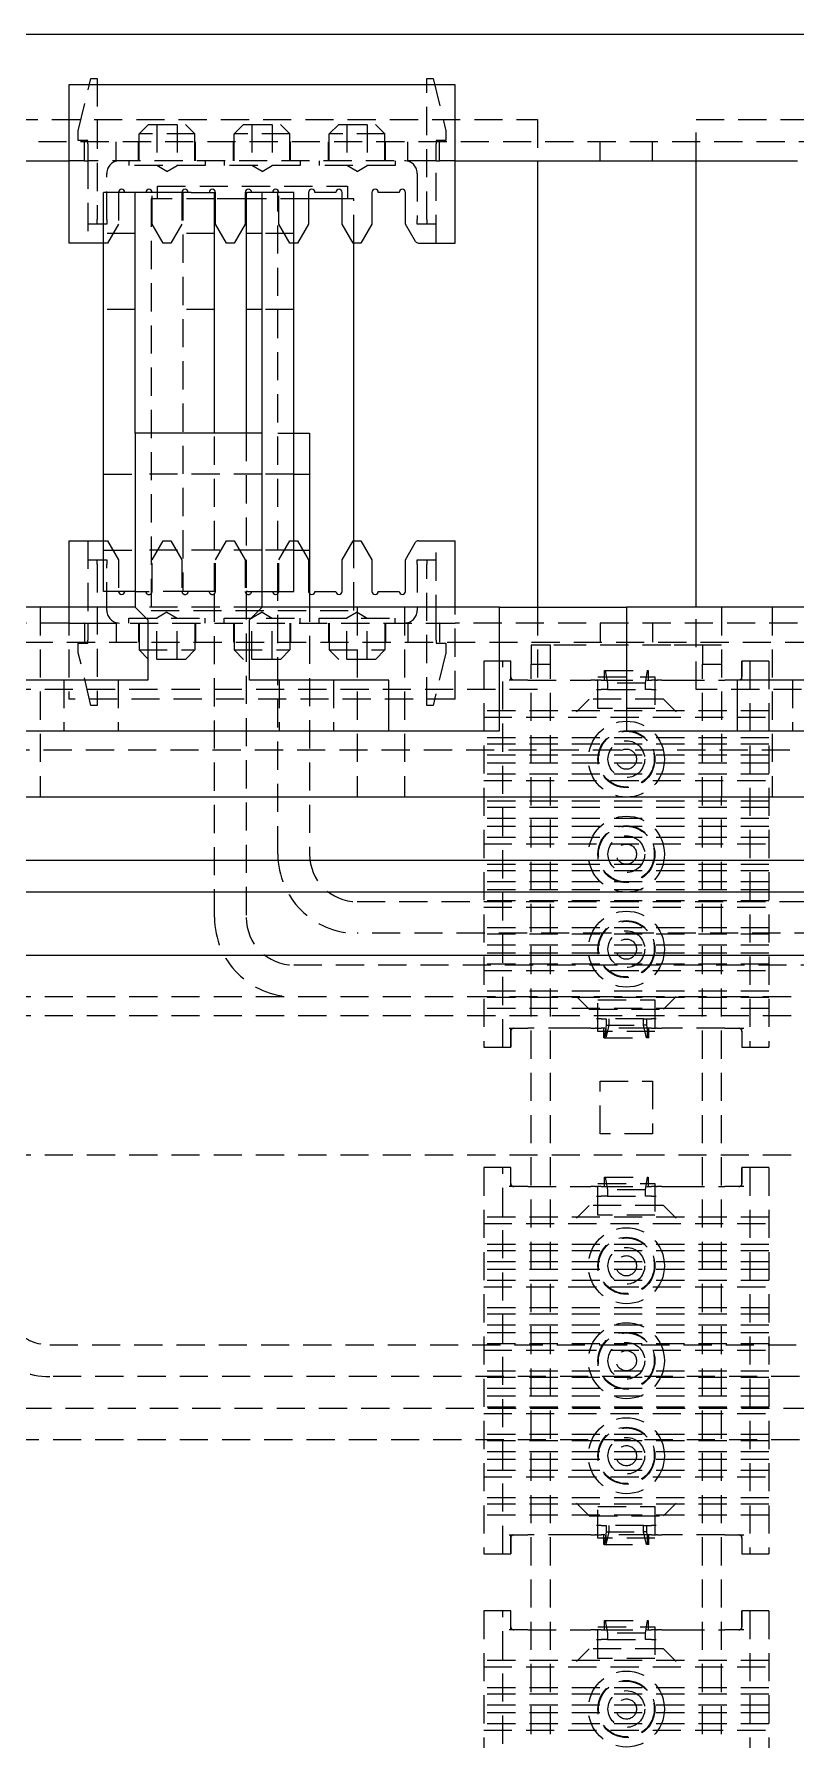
# Model space of a CAD drawing. Header units: millimetres. Extents: x -116965 to 323937, y 291661 to 566926.
# Drawn here: x -11936 to -11850.1, y 325363.9 to 325556.3 of the extents above; entities that cross this region are included whole.
import ezdxf

# ---------------------------------------------------------------- set-up
doc = ezdxf.new("R2010")
doc.units = ezdxf.units.MM
doc.linetypes.add('HIDDEN2', pattern=[4.7625, 3.175, -1.5875])
doc.layers.add('ALPHA', color=255, linetype='Continuous')
doc.layers.add('Pointille_Court', color=40, linetype='HIDDEN2', lineweight=25)

msp = doc.modelspace()

# ---------------------------------------------------------------- linework, layer by layer
at = {"layer": 'ALPHA'}
for p, q in [((-12106.378879, 325556.269113), (-11796.378879, 325556.269113)), ((-11932.093164, 325550.554828), (-11932.093164, 325532.697685)), ((-11888.521736, 325550.554828), (-11932.093164, 325550.554828)), ((-11888.521736, 325532.697685), (-11888.521736, 325550.554828)), ((-11970.664593, 325541.983399), (-11932.093164, 325541.983399)), ((-11888.521736, 325541.983399), (-11849.950307, 325541.983399)), ((-11879.236022, 325541.983399), (-11879.236022, 325491.626256)), ((-11861.378879, 325491.626256), (-11861.378879, 325541.983399)), ((-11928.164593, 325493.411971), (-11928.164593, 325538.411971)), ((-11924.593164, 325538.411971), (-11928.164593, 325538.411971)), ((-11924.593164, 325511.269113), (-11924.593164, 325538.411971)), ((-11923.024094, 325538.411971), (-11924.593164, 325538.411971)), ((-11918.279711, 325538.411971), (-11923.024094, 325538.411971)), ((-11918.279711, 325538.411971), (-11915.664593, 325538.411971)), ((-11915.664593, 325511.269113), (-11915.664593, 325538.411971)), ((-11915.55745, 325534.840542), (-11915.55745, 325538.411971)), ((-11912.200307, 325538.411971), (-11912.200307, 325534.840542)), ((-11912.093164, 325538.411971), (-11912.093164, 325511.269113)), ((-11912.093164, 325538.411971), (-11911.957519, 325538.411971)), ((-11910.388837, 325538.411971), (-11911.957519, 325538.411971)), ((-11910.30745, 325538.411971), (-11910.388837, 325538.411971)), ((-11906.736022, 325538.411971), (-11910.30745, 325538.411971)), ((-11910.30745, 325511.269113), (-11910.30745, 325538.411971)), ((-11906.736022, 325493.411971), (-11906.736022, 325538.411971)), ((-11905.05745, 325538.411971), (-11905.05745, 325534.840542)), ((-11901.986022, 325538.411971), (-11904.343164, 325538.411971)), ((-11901.271736, 325534.840542), (-11901.271736, 325538.411971)), ((-11897.914593, 325538.411971), (-11897.914593, 325534.840542)), ((-11894.843164, 325538.411971), (-11897.200307, 325538.411971)), ((-11894.128879, 325534.840542), (-11894.128879, 325538.411971)), ((-11915.55745, 325537.697685), (-11915.664593, 325537.697685)), ((-11912.093164, 325537.697685), (-11912.200307, 325537.697685)), ((-11901.271736, 325537.697685), (-11905.05745, 325537.697685)), ((-11914.320271, 325532.697685), (-11915.55745, 325534.840542)), ((-11912.200307, 325534.840542), (-11913.437486, 325532.697685)), ((-11905.05745, 325534.840542), (-11906.294629, 325532.697685)), ((-11900.034557, 325532.697685), (-11901.271736, 325534.840542)), ((-11897.914593, 325534.840542), (-11899.151772, 325532.697685)), ((-11892.994798, 325532.876256), (-11894.128879, 325534.840542)), ((-11928.164593, 325532.697685), (-11932.093164, 325532.697685)), ((-11913.437486, 325532.697685), (-11914.320271, 325532.697685)), ((-11906.294629, 325532.697685), (-11906.736022, 325532.697685)), ((-11899.151772, 325532.697685), (-11900.034557, 325532.697685)), ((-11899.950307, 325499.126256), (-11899.950307, 325532.697685)), ((-11892.685503, 325532.697685), (-11888.521736, 325532.697685)), ((-11924.593164, 325511.269113), (-11924.593164, 325491.626256)), ((-11910.30745, 325511.269113), (-11924.593164, 325511.269113)), ((-11910.30745, 325491.626256), (-11910.30745, 325511.269113)), ((-11906.736022, 325511.269113), (-11904.950307, 325511.269113)), ((-11904.950307, 325511.269113), (-11904.950307, 325493.15692)), ((-11932.093164, 325499.126256), (-11928.164593, 325499.126256)), ((-11932.093164, 325499.126256), (-11932.093164, 325491.626256)), ((-11906.736022, 325499.126256), (-11906.294629, 325499.126256)), ((-11906.294629, 325499.126256), (-11905.05745, 325496.983399)), ((-11901.271736, 325496.983399), (-11900.034557, 325499.126256)), ((-11900.034557, 325499.126256), (-11899.151772, 325499.126256)), ((-11899.151772, 325499.126256), (-11897.914593, 325496.983399)), ((-11894.128879, 325496.983399), (-11892.994798, 325498.947685)), ((-11892.685503, 325499.126256), (-11888.521736, 325499.126256)), ((-11888.521736, 325491.626256), (-11888.521736, 325499.126256)), ((-11905.05745, 325496.983399), (-11905.05745, 325493.411971)), ((-11901.271736, 325493.411971), (-11901.271736, 325496.983399)), ((-11897.914593, 325496.983399), (-11897.914593, 325493.411971)), ((-11894.128879, 325493.411971), (-11894.128879, 325496.983399)), ((-11924.593164, 325491.626256), (-11951.378879, 325491.626256)), ((-11924.593164, 325493.411971), (-11928.164593, 325493.411971)), ((-11924.593164, 325491.626256), (-11923.164593, 325490.197685)), ((-11911.736022, 325490.197685), (-11910.30745, 325491.626256)), ((-11910.30745, 325493.411971), (-11906.736022, 325493.411971)), ((-11883.521736, 325491.626256), (-11910.30745, 325491.626256)), ((-11908.521736, 325493.15692), (-11908.521736, 325493.411971)), ((-11904.343164, 325493.411971), (-11901.986022, 325493.411971)), ((-11897.200307, 325493.411971), (-11894.843164, 325493.411971)), ((-11883.521736, 325477.697685), (-11883.521736, 325491.626256)), ((-11883.521736, 325491.626256), (-11869.236022, 325491.626256)), ((-11869.236022, 325491.626256), (-11869.236022, 325477.697685)), ((-11842.450307, 325491.626256), (-11869.236022, 325491.626256)), ((-11923.164593, 325490.197685), (-11923.164593, 325483.411971)), ((-11911.736022, 325483.411971), (-11911.736022, 325490.197685)), ((-11923.164593, 325483.411971), (-11938.878879, 325483.411971)), ((-11896.021736, 325483.411971), (-11911.736022, 325483.411971)), ((-11896.021736, 325477.697685), (-11896.021736, 325483.411971)), ((-11856.736022, 325483.411971), (-11856.736022, 325477.697685)), ((-11841.021736, 325483.411971), (-11856.736022, 325483.411971)), ((-11951.378879, 325477.697685), (-11883.521736, 325477.697685)), ((-11869.236022, 325477.697685), (-11801.378879, 325477.697685)), ((-11772.093164, 325470.197685), (-12144.950307, 325470.197685)), ((-11795.664593, 325463.054828), (-12121.378879, 325463.054828)), ((-11795.664593, 325459.483399), (-12121.378879, 325459.483399)), ((-11795.664593, 325452.340542), (-12121.378879, 325452.340542))]:
    msp.add_line(p, q, dxfattribs=at)
for centre, start, end in [((-11926.128879, 325538.411971), 0, 180), ((-11923.05745, 325538.411971), 0, 180), ((-11918.986022, 325538.411971), 0, 180), ((-11915.914593, 325538.411971), 0, 180), ((-11911.843164, 325538.411971), 0, 180), ((-11908.771736, 325538.411971), 0, 180), ((-11904.700307, 325538.411971), 0, 180), ((-11901.628879, 325538.411971), 0, 180), ((-11897.55745, 325538.411971), 0, 180), ((-11894.486022, 325538.411971), 0, 180), ((-11892.685503, 325533.054828), 210, 270), ((-11892.685503, 325498.769113), 90, 150), ((-11926.128879, 325493.411971), 180, 0), ((-11908.771736, 325493.411971), 180, 0), ((-11904.700307, 325493.411971), 180, 0), ((-11901.628879, 325493.411971), 180, 0), ((-11897.55745, 325493.411971), 180, 0), ((-11894.486022, 325493.411971), 180, 0)]:
    msp.add_arc(centre, 0.357143, start, end, dxfattribs=at)
at = {"layer": 'Pointille_Court'}
for p, q in [((-11931.021736, 325545.340542), (-11929.593164, 325551.269113)), ((-11929.593164, 325551.269113), (-11928.878879, 325551.269113)), ((-11928.878879, 325551.269113), (-11928.878879, 325535.346193)), ((-11891.736022, 325535.352986), (-11891.736022, 325551.269113)), ((-11891.736022, 325551.269113), (-11891.021736, 325551.269113)), ((-11891.021736, 325551.269113), (-11889.593164, 325545.340542)), ((-11943.521736, 325546.626256), (-11879.236022, 325546.626256)), ((-11923.093164, 325546.090542), (-11924.164593, 325545.019113)), ((-11923.093164, 325546.090542), (-11918.950307, 325546.090542)), ((-11922.164593, 325546.090542), (-11922.164593, 325541.983399)), ((-11919.878879, 325546.090542), (-11919.878879, 325541.983399)), ((-11918.950307, 325546.090542), (-11917.878879, 325545.019113)), ((-11912.378879, 325546.090542), (-11913.450307, 325545.019113)), ((-11912.378879, 325546.090542), (-11908.236022, 325546.090542)), ((-11911.450307, 325546.090542), (-11911.450307, 325541.983399)), ((-11909.164593, 325546.090542), (-11909.164593, 325541.983399)), ((-11908.236022, 325546.090542), (-11907.164593, 325545.019113)), ((-11901.664593, 325546.090542), (-11902.736022, 325545.019113)), ((-11901.664593, 325546.090542), (-11897.521736, 325546.090542)), ((-11900.736022, 325546.090542), (-11900.736022, 325541.983399)), ((-11898.450307, 325546.090542), (-11898.450307, 325541.983399)), ((-11897.521736, 325546.090542), (-11896.450307, 325545.019113)), ((-11879.236022, 325546.626256), (-11879.236022, 325541.983399)), ((-11861.378879, 325541.983399), (-11861.378879, 325546.626256)), ((-11861.378879, 325546.626256), (-11797.093164, 325546.626256)), ((-11794.236022, 325544.126256), (-12108.521736, 325544.126256)), ((-11931.021736, 325544.269113), (-11931.021736, 325545.340542)), ((-11929.950307, 325544.269113), (-11931.021736, 325544.269113)), ((-11930.30745, 325541.983399), (-11930.30745, 325544.126256)), ((-11929.950307, 325543.902267), (-11929.950307, 325544.269113)), ((-11929.950307, 325543.902267), (-11929.950307, 325541.983399)), ((-11926.736022, 325541.983399), (-11926.736022, 325544.126256)), ((-11924.236022, 325541.983399), (-11924.236022, 325544.126256)), ((-11924.164593, 325541.983399), (-11924.164593, 325545.019113)), ((-11917.878879, 325545.019113), (-11924.164593, 325545.019113)), ((-11917.878879, 325541.983399), (-11917.878879, 325545.019113)), ((-11917.80745, 325541.983399), (-11917.80745, 325544.126256)), ((-11913.521736, 325541.983399), (-11913.521736, 325544.126256)), ((-11913.450307, 325541.983399), (-11913.450307, 325545.019113)), ((-11907.164593, 325545.019113), (-11913.450307, 325545.019113)), ((-11907.164593, 325541.983399), (-11907.164593, 325545.019113)), ((-11907.093164, 325541.983399), (-11907.093164, 325544.126256)), ((-11902.80745, 325541.983399), (-11902.80745, 325544.126256)), ((-11902.736022, 325541.983399), (-11902.736022, 325545.019113)), ((-11896.450307, 325545.019113), (-11902.736022, 325545.019113)), ((-11896.450307, 325541.983399), (-11896.450307, 325545.019113)), ((-11896.378879, 325541.983399), (-11896.378879, 325544.126256)), ((-11893.878879, 325541.983399), (-11893.878879, 325544.126256)), ((-11889.593164, 325544.269113), (-11890.664593, 325544.269113)), ((-11890.664593, 325544.269113), (-11890.664593, 325543.902267)), ((-11890.664593, 325541.983399), (-11890.664593, 325543.902267)), ((-11890.30745, 325541.983399), (-11890.30745, 325544.126256)), ((-11889.593164, 325545.340542), (-11889.593164, 325544.269113)), ((-11872.200307, 325541.983399), (-11872.200307, 325544.126256)), ((-11866.271736, 325541.983399), (-11866.271736, 325544.126256)), ((-11930.30745, 325541.983399), (-11932.093164, 325541.983399)), ((-11930.30745, 325541.983399), (-11930.282204, 325541.983399)), ((-11930.282204, 325541.983399), (-11929.950307, 325541.983399)), ((-11929.950307, 325541.983399), (-11929.950307, 325532.697685)), ((-11890.664593, 325541.983399), (-11929.950307, 325541.983399)), ((-11925.30745, 325541.983399), (-11925.30745, 325541.447685)), ((-11916.736022, 325541.983399), (-11916.736022, 325541.447685)), ((-11914.593164, 325541.983399), (-11914.593164, 325541.447685)), ((-11906.021736, 325541.983399), (-11906.021736, 325541.447685)), ((-11903.878879, 325541.983399), (-11903.878879, 325541.447685)), ((-11895.30745, 325541.983399), (-11895.30745, 325541.447685)), ((-11890.664593, 325532.697685), (-11890.664593, 325541.983399)), ((-11890.664593, 325541.983399), (-11890.332696, 325541.983399)), ((-11890.332696, 325541.983399), (-11890.30745, 325541.983399)), ((-11888.521736, 325541.983399), (-11890.30745, 325541.983399)), ((-11927.80745, 325535.35756), (-11927.80745, 325540.554828)), ((-11916.736022, 325541.447685), (-11925.30745, 325541.447685)), ((-11921.021736, 325540.760987), (-11922.164593, 325541.447685)), ((-11921.021736, 325540.760987), (-11919.878879, 325541.447685)), ((-11906.021736, 325541.447685), (-11914.593164, 325541.447685)), ((-11910.30745, 325540.760987), (-11911.450307, 325541.447685)), ((-11910.30745, 325540.760987), (-11909.164593, 325541.447685)), ((-11895.30745, 325541.447685), (-11903.878879, 325541.447685)), ((-11899.593164, 325540.760987), (-11900.736022, 325541.447685)), ((-11899.593164, 325540.760987), (-11898.450307, 325541.447685)), ((-11892.80745, 325540.554828), (-11892.80745, 325535.35756)), ((-11926.486022, 325538.411971), (-11926.486022, 325534.840542)), ((-11922.700307, 325534.840542), (-11922.700307, 325538.411971)), ((-11922.093164, 325537.697685), (-11922.093164, 325539.126256)), ((-11922.093164, 325539.126256), (-11900.664593, 325539.126256)), ((-11919.343164, 325538.411971), (-11919.343164, 325534.840542)), ((-11919.236022, 325538.411971), (-11919.236022, 325493.411971)), ((-11908.521736, 325493.411971), (-11908.521736, 325538.411971)), ((-11908.414593, 325534.840542), (-11908.414593, 325538.411971)), ((-11900.664593, 325539.126256), (-11900.664593, 325537.697685)), ((-11922.093164, 325537.697685), (-11922.80745, 325537.697685)), ((-11922.80745, 325537.697685), (-11922.80745, 325491.269113)), ((-11915.664593, 325537.697685), (-11922.093164, 325537.697685)), ((-11912.200307, 325537.697685), (-11915.55745, 325537.697685)), ((-11905.05745, 325537.697685), (-11912.093164, 325537.697685)), ((-11900.664593, 325537.697685), (-11901.271736, 325537.697685)), ((-11899.950307, 325537.697685), (-11900.664593, 325537.697685)), ((-11899.950307, 325532.697685), (-11899.950307, 325537.697685)), ((-11927.80745, 325534.840542), (-11929.950307, 325534.840542)), ((-11928.878879, 325534.840542), (-11928.878879, 325535.346193)), ((-11927.80745, 325535.35756), (-11927.80745, 325534.840542)), ((-11926.486022, 325534.840542), (-11927.723201, 325532.697685)), ((-11921.463128, 325532.697685), (-11922.700307, 325534.840542)), ((-11919.343164, 325534.840542), (-11920.580344, 325532.697685)), ((-11907.177414, 325532.697685), (-11908.414593, 325534.840542)), ((-11892.80745, 325534.840542), (-11892.80745, 325535.35756)), ((-11890.664593, 325534.840542), (-11892.80745, 325534.840542)), ((-11891.736022, 325535.352986), (-11891.736022, 325534.840542)), ((-11924.593164, 325533.769113), (-11928.164593, 325533.769113)), ((-11927.723201, 325532.697685), (-11928.164593, 325532.697685)), ((-11920.580344, 325532.697685), (-11921.463128, 325532.697685)), ((-11915.664593, 325533.769113), (-11919.236022, 325533.769113)), ((-11910.30745, 325533.769113), (-11912.093164, 325533.769113)), ((-11906.736022, 325533.769113), (-11910.30745, 325533.769113)), ((-11906.736022, 325532.697685), (-11907.177414, 325532.697685)), ((-11924.593164, 325525.197685), (-11928.164593, 325525.197685)), ((-11915.664593, 325525.197685), (-11919.236022, 325525.197685)), ((-11910.30745, 325525.197685), (-11912.093164, 325525.197685)), ((-11906.736022, 325525.197685), (-11910.30745, 325525.197685)), ((-11915.664593, 325493.411971), (-11915.664593, 325511.269113)), ((-11912.093164, 325511.269113), (-11912.093164, 325493.411971)), ((-11908.521736, 325511.269113), (-11906.736022, 325511.269113)), ((-11928.164593, 325506.626256), (-11924.593164, 325506.626256)), ((-11910.30745, 325506.626256), (-11924.593164, 325506.626256)), ((-11906.736022, 325506.626256), (-11910.30745, 325506.626256)), ((-11906.736022, 325506.626256), (-11904.950307, 325506.626256)), ((-11929.950307, 325499.126256), (-11929.950307, 325489.840542)), ((-11928.164593, 325499.126256), (-11927.723201, 325499.126256)), ((-11928.164593, 325498.054828), (-11924.593164, 325498.054828)), ((-11927.723201, 325499.126256), (-11926.486022, 325496.983399)), ((-11910.30745, 325498.054828), (-11924.593164, 325498.054828)), ((-11922.700307, 325496.983399), (-11921.463128, 325499.126256)), ((-11921.463128, 325499.126256), (-11920.580344, 325499.126256)), ((-11920.580344, 325499.126256), (-11919.343164, 325496.983399)), ((-11915.55745, 325496.983399), (-11914.320271, 325499.126256)), ((-11914.320271, 325499.126256), (-11913.437486, 325499.126256)), ((-11913.437486, 325499.126256), (-11912.200307, 325496.983399)), ((-11906.736022, 325498.054828), (-11910.30745, 325498.054828)), ((-11908.414593, 325496.983399), (-11907.177414, 325499.126256)), ((-11907.177414, 325499.126256), (-11906.736022, 325499.126256)), ((-11906.736022, 325498.054828), (-11904.950307, 325498.054828)), ((-11899.950307, 325491.269113), (-11899.950307, 325499.126256)), ((-11890.664593, 325489.840542), (-11890.664593, 325499.126256)), ((-11929.950307, 325496.983399), (-11927.80745, 325496.983399)), ((-11928.878879, 325496.46651), (-11928.878879, 325496.983399)), ((-11928.878879, 325496.46651), (-11928.878879, 325480.554828)), ((-11927.80745, 325496.983399), (-11927.80745, 325496.466381)), ((-11927.80745, 325491.269113), (-11927.80745, 325496.466381)), ((-11926.486022, 325496.983399), (-11926.486022, 325493.411971)), ((-11922.700307, 325493.411971), (-11922.700307, 325496.983399)), ((-11919.343164, 325496.983399), (-11919.343164, 325493.411971)), ((-11915.55745, 325493.411971), (-11915.55745, 325496.983399)), ((-11912.200307, 325496.983399), (-11912.200307, 325493.411971)), ((-11908.414593, 325493.411971), (-11908.414593, 325496.983399)), ((-11892.80745, 325496.983399), (-11890.664593, 325496.983399)), ((-11892.80745, 325496.466381), (-11892.80745, 325496.983399)), ((-11892.80745, 325496.466381), (-11892.80745, 325491.269113)), ((-11891.736022, 325496.983399), (-11891.736022, 325496.470955)), ((-11891.736022, 325480.554828), (-11891.736022, 325496.470955)), ((-11935.30745, 325491.626256), (-11935.30745, 325470.197685)), ((-11932.093164, 325491.626256), (-11932.093164, 325481.269113)), ((-11924.593164, 325493.411971), (-11923.024094, 325493.411971)), ((-11910.30745, 325491.626256), (-11924.593164, 325491.626256)), ((-11918.279711, 325493.411971), (-11923.024094, 325493.411971)), ((-11915.664593, 325493.411971), (-11918.279711, 325493.411971)), ((-11915.664593, 325456.626256), (-11915.664593, 325493.411971)), ((-11911.957519, 325493.411971), (-11912.093164, 325493.411971)), ((-11912.093164, 325493.411971), (-11912.093164, 325456.626256)), ((-11911.957519, 325493.411971), (-11910.388837, 325493.411971)), ((-11910.388837, 325493.411971), (-11910.30745, 325493.411971)), ((-11908.521736, 325463.769113), (-11908.521736, 325493.15692)), ((-11904.950307, 325493.15692), (-11904.950307, 325463.769113)), ((-11899.593164, 325491.626256), (-11899.593164, 325470.197685)), ((-11894.236022, 325491.626256), (-11894.236022, 325470.197685)), ((-11888.521736, 325481.269113), (-11888.521736, 325491.626256)), ((-11879.236022, 325491.626256), (-11879.236022, 325482.340542)), ((-11861.378879, 325482.340542), (-11861.378879, 325491.626256)), ((-11858.521736, 325491.626256), (-11858.521736, 325470.197685)), ((-11852.80745, 325491.626256), (-11852.80745, 325470.197685)), ((-11932.093164, 325489.840542), (-11970.664593, 325489.840542)), ((-11932.093164, 325489.840542), (-11930.30745, 325489.840542)), ((-11930.282204, 325489.840542), (-11930.30745, 325489.840542)), ((-11930.30745, 325489.840542), (-11930.30745, 325487.697685)), ((-11930.282204, 325489.840542), (-11929.950307, 325489.840542)), ((-11929.950307, 325489.840542), (-11929.950307, 325487.921674)), ((-11929.950307, 325489.840542), (-11890.664593, 325489.840542)), ((-11926.736022, 325489.840542), (-11926.736022, 325487.697685)), ((-11925.30745, 325489.840542), (-11925.30745, 325490.376256)), ((-11925.30745, 325490.376256), (-11916.736022, 325490.376256)), ((-11924.236022, 325489.840542), (-11924.236022, 325487.697685)), ((-11924.164593, 325489.840542), (-11924.164593, 325486.804828)), ((-11922.80745, 325491.269113), (-11899.950307, 325491.269113)), ((-11921.021736, 325491.062954), (-11922.164593, 325490.376256)), ((-11922.164593, 325485.733399), (-11922.164593, 325489.840542)), ((-11921.021736, 325491.062954), (-11919.878879, 325490.376256)), ((-11919.878879, 325485.733399), (-11919.878879, 325489.840542)), ((-11917.878879, 325489.840542), (-11917.878879, 325486.804828)), ((-11917.80745, 325489.840542), (-11917.80745, 325487.697685)), ((-11916.736022, 325489.840542), (-11916.736022, 325490.376256)), ((-11914.593164, 325489.840542), (-11914.593164, 325490.376256)), ((-11914.593164, 325490.376256), (-11906.021736, 325490.376256)), ((-11913.521736, 325489.840542), (-11913.521736, 325487.697685)), ((-11913.450307, 325489.840542), (-11913.450307, 325486.804828)), ((-11910.30745, 325491.062954), (-11911.450307, 325490.376256)), ((-11911.450307, 325485.733399), (-11911.450307, 325489.840542)), ((-11910.30745, 325491.062954), (-11909.164593, 325490.376256)), ((-11909.164593, 325485.733399), (-11909.164593, 325489.840542)), ((-11907.164593, 325489.840542), (-11907.164593, 325486.804828)), ((-11907.093164, 325489.840542), (-11907.093164, 325487.697685)), ((-11906.021736, 325489.840542), (-11906.021736, 325490.376256)), ((-11903.878879, 325489.840542), (-11903.878879, 325490.376256)), ((-11903.878879, 325490.376256), (-11895.30745, 325490.376256)), ((-11902.80745, 325489.840542), (-11902.80745, 325487.697685)), ((-11902.736022, 325489.840542), (-11902.736022, 325486.804828)), ((-11899.593164, 325491.062954), (-11900.736022, 325490.376256)), ((-11900.736022, 325485.733399), (-11900.736022, 325489.840542)), ((-11899.593164, 325491.062954), (-11898.450307, 325490.376256)), ((-11898.450307, 325485.733399), (-11898.450307, 325489.840542)), ((-11896.450307, 325489.840542), (-11896.450307, 325486.804828)), ((-11896.378879, 325489.840542), (-11896.378879, 325487.697685)), ((-11895.30745, 325489.840542), (-11895.30745, 325490.376256)), ((-11893.878879, 325489.840542), (-11893.878879, 325487.697685)), ((-11890.664593, 325487.921674), (-11890.664593, 325489.840542)), ((-11890.664593, 325489.840542), (-11890.332696, 325489.840542)), ((-11890.30745, 325489.840542), (-11890.332696, 325489.840542)), ((-11890.30745, 325489.840542), (-11888.521736, 325489.840542)), ((-11890.30745, 325489.840542), (-11890.30745, 325487.697685)), ((-11849.950307, 325489.840542), (-11888.521736, 325489.840542)), ((-11872.200307, 325489.840542), (-11872.200307, 325487.697685)), ((-11866.271736, 325489.840542), (-11866.271736, 325487.697685)), ((-11929.950307, 325487.554828), (-11929.950307, 325487.921674)), ((-11890.664593, 325487.921674), (-11890.664593, 325487.554828)), ((-12108.521736, 325487.697685), (-11794.236022, 325487.697685)), ((-11931.021736, 325487.554828), (-11929.950307, 325487.554828)), ((-11931.021736, 325486.483399), (-11931.021736, 325487.554828)), ((-11929.593164, 325480.554828), (-11931.021736, 325486.483399)), ((-11923.093164, 325485.733399), (-11924.164593, 325486.804828)), ((-11924.164593, 325486.804828), (-11917.878879, 325486.804828)), ((-11918.950307, 325485.733399), (-11917.878879, 325486.804828)), ((-11912.378879, 325485.733399), (-11913.450307, 325486.804828)), ((-11913.450307, 325486.804828), (-11907.164593, 325486.804828)), ((-11908.236022, 325485.733399), (-11907.164593, 325486.804828)), ((-11901.664593, 325485.733399), (-11902.736022, 325486.804828)), ((-11902.736022, 325486.804828), (-11896.450307, 325486.804828)), ((-11897.521736, 325485.733399), (-11896.450307, 325486.804828)), ((-11889.593164, 325486.483399), (-11891.021736, 325480.554828)), ((-11890.664593, 325487.554828), (-11889.593164, 325487.554828)), ((-11889.593164, 325487.554828), (-11889.593164, 325486.483399)), ((-11879.950307, 325487.340542), (-11879.950307, 325485.197685)), ((-11877.80745, 325487.340542), (-11879.950307, 325487.340542)), ((-11877.80745, 325485.197685), (-11877.80745, 325487.340542)), ((-11874.236021, 325487.340542), (-11877.80745, 325487.340542)), ((-11864.236021, 325487.340542), (-11874.236021, 325487.340542)), ((-11860.664593, 325487.340542), (-11864.236021, 325487.340542)), ((-11858.521735, 325487.340542), (-11860.664593, 325487.340542)), ((-11860.664593, 325487.340542), (-11860.664593, 325485.197685)), ((-11918.950307, 325485.733399), (-11923.093164, 325485.733399)), ((-11908.236022, 325485.733399), (-11912.378879, 325485.733399)), ((-11897.521736, 325485.733399), (-11901.664593, 325485.733399)), ((-11885.30745, 325485.554828), (-11885.30745, 325441.983399)), ((-11883.164593, 325485.554828), (-11885.30745, 325485.554828)), ((-11883.164593, 325441.983399), (-11883.164593, 325485.554828)), ((-11882.263699, 325485.554828), (-11883.164593, 325485.554828)), ((-11882.264593, 325483.769113), (-11882.264593, 325485.554828)), ((-11882.263699, 325483.743867), (-11882.263699, 325485.554828)), ((-11879.950307, 325321.626256), (-11879.950307, 325485.197685)), ((-11879.950307, 325485.197685), (-11877.80745, 325485.197685)), ((-11877.80745, 325321.626256), (-11877.80745, 325485.197685)), ((-11871.683226, 325483.411971), (-11871.683226, 325484.483399)), ((-11871.683226, 325484.483399), (-11871.636642, 325484.483399)), ((-11871.636642, 325484.483399), (-11866.8354, 325484.483399)), ((-11871.636642, 325484.483399), (-11871.378878, 325483.054828)), ((-11867.093164, 325483.054828), (-11866.8354, 325484.483399)), ((-11866.8354, 325484.483399), (-11866.788816, 325484.483399)), ((-11866.788816, 325484.483399), (-11866.788816, 325483.411971)), ((-11860.664593, 325485.197685), (-11858.521735, 325485.197685)), ((-11860.664593, 325321.626256), (-11860.664593, 325485.197685)), ((-11856.208343, 325483.743867), (-11856.208343, 325485.554828)), ((-11855.30745, 325485.554828), (-11856.208343, 325485.554828)), ((-11856.20745, 325485.554828), (-11856.20745, 325483.769113)), ((-11853.164593, 325485.554828), (-11855.30745, 325485.554828)), ((-11855.30745, 325485.554828), (-11855.30745, 325441.983399)), ((-11853.164593, 325485.554828), (-11853.164593, 325441.983399)), ((-11879.236022, 325482.340542), (-11943.521736, 325482.340542)), ((-11932.664593, 325483.411971), (-11932.664593, 325477.697685)), ((-11926.521736, 325483.411971), (-11926.521736, 325477.697685)), ((-11908.378879, 325483.411971), (-11908.378879, 325477.697685)), ((-11902.236022, 325483.411971), (-11902.236022, 325477.697685)), ((-11880.334262, 325483.411971), (-11882.46538, 325483.411971)), ((-11882.263699, 325483.411971), (-11882.263699, 325483.743867)), ((-11880.334262, 325483.411971), (-11874.850725, 325483.411971)), ((-11874.850725, 325483.411971), (-11873.423024, 325483.411971)), ((-11873.423024, 325483.411971), (-11873.23979, 325483.411971)), ((-11872.704402, 325483.411971), (-11873.23979, 325483.411971)), ((-11872.704402, 325483.411971), (-11872.606092, 325483.411971)), ((-11872.070884, 325483.411971), (-11872.606092, 325483.411971)), ((-11872.606092, 325482.340542), (-11872.070884, 325482.340542)), ((-11872.450307, 325483.769113), (-11866.021735, 325483.769113)), ((-11872.450307, 325480.197685), (-11872.450307, 325483.769113)), ((-11872.070884, 325483.411971), (-11871.683226, 325483.411971)), ((-11871.378878, 325482.340542), (-11872.070884, 325482.340542)), ((-11871.683226, 325483.411971), (-11866.788816, 325483.411971)), ((-11867.093164, 325483.054828), (-11871.378878, 325483.054828)), ((-11871.378878, 325483.054828), (-11871.378878, 325482.340542)), ((-11871.378878, 325482.340542), (-11867.093164, 325482.340542)), ((-11867.093164, 325482.340542), (-11867.093164, 325483.054828)), ((-11866.401158, 325482.340542), (-11867.093164, 325482.340542)), ((-11866.788816, 325483.411971), (-11866.401158, 325483.411971)), ((-11865.86595, 325483.411971), (-11866.401158, 325483.411971)), ((-11866.401158, 325482.340542), (-11865.86595, 325482.340542)), ((-11866.021735, 325483.769113), (-11866.021735, 325480.197685)), ((-11865.86595, 325483.411971), (-11865.76764, 325483.411971)), ((-11865.232252, 325483.411971), (-11865.76764, 325483.411971)), ((-11865.232252, 325483.411971), (-11865.049019, 325483.411971)), ((-11865.049019, 325483.411971), (-11863.621317, 325483.411971)), ((-11863.621317, 325483.411971), (-11858.13778, 325483.411971)), ((-11797.093164, 325482.340542), (-11861.378879, 325482.340542)), ((-11856.736022, 325483.411971), (-11858.13778, 325483.411971)), ((-11856.208343, 325483.411971), (-11856.208343, 325483.743867)), ((-11850.521736, 325483.411971), (-11850.521736, 325477.697685)), ((-11888.521736, 325481.269113), (-11932.093164, 325481.269113)), ((-11928.878879, 325480.554828), (-11929.593164, 325480.554828)), ((-11891.021736, 325480.554828), (-11891.736022, 325480.554828)), ((-11873.423024, 325481.268243), (-11874.850725, 325479.840542)), ((-11865.05076, 325481.269113), (-11873.421283, 325481.269113)), ((-11866.021735, 325480.197685), (-11872.450307, 325480.197685)), ((-11863.621317, 325479.840542), (-11865.049019, 325481.268243)), ((-11853.164593, 325479.947685), (-11885.30745, 325479.947685)), ((-11885.30745, 325479.233399), (-11853.164593, 325479.233399)), ((-11853.164593, 325476.876256), (-11885.30745, 325476.876256)), ((-12106.378879, 325475.554828), (-11796.378879, 325475.554828)), ((-11853.164593, 325476.161971), (-11885.30745, 325476.161971)), ((-11853.164593, 325474.924791), (-11885.30745, 325474.924791)), ((-11853.164593, 325474.042007), (-11885.30745, 325474.042007)), ((-11853.164593, 325472.804828), (-11885.30745, 325472.804828)), ((-11885.30745, 325472.090542), (-11853.164593, 325472.090542)), ((-11853.164593, 325469.733399), (-11885.30745, 325469.733399)), ((-11853.164593, 325469.019113), (-11885.30745, 325469.019113)), ((-11858.521735, 325321.626256), (-11858.521735, 325470.197685)), ((-11853.164593, 325467.781934), (-11885.30745, 325467.781934)), ((-11853.164593, 325466.89915), (-11885.30745, 325466.89915)), ((-11853.164593, 325465.661971), (-11885.30745, 325465.661971)), ((-11885.30745, 325464.947685), (-11853.164593, 325464.947685)), ((-11853.164593, 325462.590542), (-11885.30745, 325462.590542)), ((-11853.164593, 325461.876256), (-11885.30745, 325461.876256)), ((-11853.164593, 325460.639077), (-11885.30745, 325460.639077)), ((-11853.164593, 325459.756293), (-11885.30745, 325459.756293)), ((-11899.593164, 325458.411971), (-11770.900398, 325458.411971)), ((-11853.164593, 325458.519113), (-11885.30745, 325458.519113)), ((-11885.30745, 325457.804828), (-11853.164593, 325457.804828)), ((-11853.164593, 325455.447685), (-11885.30745, 325455.447685)), ((-11770.900398, 325454.840542), (-11899.593164, 325454.840542)), ((-11853.164593, 325454.733399), (-11885.30745, 325454.733399)), ((-11853.164593, 325453.49622), (-11885.30745, 325453.49622)), ((-11906.736022, 325451.269113), (-11765.900398, 325451.269113)), ((-11853.164593, 325452.613435), (-11885.30745, 325452.613435)), ((-11853.164593, 325451.376256), (-11885.30745, 325451.376256)), ((-11885.30745, 325450.661971), (-11853.164593, 325450.661971)), ((-12168.164593, 325447.697685), (-11759.950307, 325447.697685)), ((-11853.164593, 325448.304828), (-11885.30745, 325448.304828)), ((-11853.164593, 325447.590542), (-11885.30745, 325447.590542)), ((-11874.850725, 325447.697685), (-11873.423024, 325446.269984)), ((-11872.450307, 325447.340542), (-11866.021735, 325447.340542)), ((-11872.450307, 325443.769113), (-11872.450307, 325447.340542)), ((-11866.021735, 325447.340542), (-11866.021735, 325443.769113)), ((-11865.049019, 325446.269984), (-11863.621317, 325447.697685)), ((-12168.164593, 325445.554828), (-11741.736022, 325445.554828)), ((-11853.164593, 325446.353363), (-11885.30745, 325446.353363)), ((-11873.421283, 325446.269113), (-11865.05076, 325446.269113)), ((-11882.46538, 325444.126256), (-11880.334262, 325444.126256)), ((-11882.264593, 325441.983399), (-11882.264593, 325443.769113)), ((-11882.263699, 325443.79436), (-11882.263699, 325444.126256)), ((-11882.263699, 325443.79436), (-11882.263699, 325441.983399)), ((-11874.850725, 325444.126256), (-11880.334262, 325444.126256)), ((-11873.423024, 325444.126256), (-11874.850725, 325444.126256)), ((-11873.23979, 325444.126256), (-11873.423024, 325444.126256)), ((-11873.23979, 325444.126256), (-11872.704402, 325444.126256)), ((-11872.610372, 325444.126256), (-11872.704402, 325444.126256)), ((-11872.074989, 325445.197685), (-11872.610372, 325445.197685)), ((-11872.610372, 325444.126256), (-11872.074989, 325444.126256)), ((-11866.021735, 325443.769113), (-11872.450307, 325443.769113)), ((-11872.074989, 325445.197685), (-11871.515492, 325445.197685)), ((-11871.76163, 325444.126256), (-11872.074989, 325444.126256)), ((-11871.76163, 325443.054828), (-11871.76163, 325444.126256)), ((-11866.908835, 325444.126256), (-11871.76163, 325444.126256)), ((-11871.515492, 325444.483399), (-11871.723956, 325443.054828)), ((-11871.563207, 325444.126256), (-11871.563207, 325443.054828)), ((-11871.515492, 325445.197685), (-11871.515492, 325444.483399)), ((-11867.302288, 325445.197685), (-11871.515492, 325445.197685)), ((-11871.515492, 325444.483399), (-11867.302288, 325444.483399)), ((-11871.502985, 325443.054828), (-11871.169755, 325444.483399)), ((-11871.169755, 325444.483399), (-11871.169755, 325445.197685)), ((-11867.302288, 325444.483399), (-11867.302288, 325445.197685)), ((-11867.302288, 325445.197685), (-11866.4073, 325445.197685)), ((-11866.969057, 325443.054828), (-11867.302288, 325444.483399)), ((-11866.956551, 325444.483399), (-11867.302288, 325444.483399)), ((-11866.956551, 325445.197685), (-11866.956551, 325444.483399)), ((-11866.956551, 325444.483399), (-11866.748086, 325443.054828)), ((-11866.4073, 325444.126256), (-11866.908835, 325444.126256)), ((-11866.908835, 325444.126256), (-11866.908835, 325443.054828)), ((-11866.710412, 325443.054828), (-11866.710412, 325444.126256)), ((-11865.87243, 325445.197685), (-11866.4073, 325445.197685)), ((-11866.4073, 325444.126256), (-11865.87243, 325444.126256)), ((-11865.86167, 325445.197685), (-11865.87243, 325445.197685)), ((-11865.76764, 325444.126256), (-11865.87243, 325444.126256)), ((-11865.76764, 325444.126256), (-11865.232252, 325444.126256)), ((-11865.049019, 325444.126256), (-11865.232252, 325444.126256)), ((-11863.621317, 325444.126256), (-11865.049019, 325444.126256)), ((-11858.13778, 325444.126256), (-11863.621317, 325444.126256)), ((-11858.13778, 325444.126256), (-11856.006662, 325444.126256)), ((-11856.208343, 325443.79436), (-11856.208343, 325444.126256)), ((-11856.208343, 325443.79436), (-11856.208343, 325441.983399)), ((-11856.20745, 325443.769113), (-11856.20745, 325441.983399)), ((-11885.30745, 325441.983399), (-11883.164593, 325441.983399)), ((-11883.164593, 325441.983399), (-11882.263699, 325441.983399)), ((-11871.723956, 325443.054828), (-11871.76163, 325443.054828)), ((-11871.723956, 325443.054828), (-11866.969057, 325443.054828)), ((-11866.908835, 325443.054828), (-11866.969057, 325443.054828)), ((-11866.710412, 325443.054828), (-11866.908835, 325443.054828)), ((-11856.208343, 325441.983399), (-11855.30745, 325441.983399)), ((-11855.30745, 325441.983399), (-11853.164593, 325441.983399)), ((-11872.200307, 325438.161971), (-11866.271735, 325438.161971)), ((-11872.200307, 325432.233399), (-11872.200307, 325438.161971)), ((-11866.271735, 325438.161971), (-11866.271735, 325432.233399)), ((-11866.271735, 325432.233399), (-11872.200307, 325432.233399)), ((-12168.164593, 325429.840542), (-11741.736022, 325429.840542)), ((-11885.30745, 325428.411971), (-11885.30745, 325384.840542)), ((-11883.164593, 325428.411971), (-11885.30745, 325428.411971)), ((-11883.164593, 325384.840542), (-11883.164593, 325428.411971)), ((-11882.263699, 325428.411971), (-11883.164593, 325428.411971)), ((-11882.264593, 325426.626256), (-11882.264593, 325428.411971)), ((-11882.263699, 325426.60101), (-11882.263699, 325428.411971)), ((-11856.208343, 325426.60101), (-11856.208343, 325428.411971)), ((-11855.30745, 325428.411971), (-11856.208343, 325428.411971)), ((-11856.20745, 325428.411971), (-11856.20745, 325426.626256)), ((-11853.164593, 325428.411971), (-11855.30745, 325428.411971)), ((-11855.30745, 325428.411971), (-11855.30745, 325384.840542)), ((-11853.164593, 325428.411971), (-11853.164593, 325384.840542)), ((-11880.334262, 325426.269113), (-11882.46538, 325426.269113)), ((-11882.263699, 325426.269113), (-11882.263699, 325426.60101)), ((-11880.334262, 325426.269113), (-11874.850725, 325426.269113)), ((-11874.850725, 325426.269113), (-11873.423024, 325426.269113)), ((-11873.423024, 325426.269113), (-11873.23979, 325426.269113)), ((-11872.704402, 325426.269113), (-11873.23979, 325426.269113)), ((-11872.704402, 325426.269113), (-11872.606092, 325426.269113)), ((-11872.070884, 325426.269113), (-11872.606092, 325426.269113)), ((-11872.450307, 325426.626256), (-11866.021735, 325426.626256)), ((-11872.450307, 325423.054828), (-11872.450307, 325426.626256)), ((-11872.070884, 325426.269113), (-11871.683226, 325426.269113)), ((-11871.683226, 325426.269113), (-11871.683226, 325427.340542)), ((-11871.683226, 325427.340542), (-11871.636642, 325427.340542)), ((-11871.683226, 325426.269113), (-11866.788816, 325426.269113)), ((-11871.636642, 325427.340542), (-11866.8354, 325427.340542)), ((-11871.636642, 325427.340542), (-11871.378878, 325425.911971)), ((-11867.093164, 325425.911971), (-11866.8354, 325427.340542)), ((-11866.8354, 325427.340542), (-11866.788816, 325427.340542)), ((-11866.788816, 325427.340542), (-11866.788816, 325426.269113)), ((-11866.788816, 325426.269113), (-11866.401158, 325426.269113)), ((-11865.86595, 325426.269113), (-11866.401158, 325426.269113)), ((-11866.021735, 325426.626256), (-11866.021735, 325423.054828)), ((-11865.86595, 325426.269113), (-11865.76764, 325426.269113)), ((-11865.232252, 325426.269113), (-11865.76764, 325426.269113)), ((-11865.232252, 325426.269113), (-11865.049019, 325426.269113)), ((-11865.049019, 325426.269113), (-11863.621317, 325426.269113)), ((-11863.621317, 325426.269113), (-11858.13778, 325426.269113)), ((-11856.006662, 325426.269113), (-11858.13778, 325426.269113)), ((-11856.208343, 325426.269113), (-11856.208343, 325426.60101)), ((-11872.606092, 325425.197685), (-11872.070884, 325425.197685)), ((-11871.378878, 325425.197685), (-11872.070884, 325425.197685)), ((-11867.093164, 325425.911971), (-11871.378878, 325425.911971)), ((-11871.378878, 325425.911971), (-11871.378878, 325425.197685)), ((-11871.378878, 325425.197685), (-11867.093164, 325425.197685)), ((-11867.093164, 325425.197685), (-11867.093164, 325425.911971)), ((-11866.401158, 325425.197685), (-11867.093164, 325425.197685)), ((-11866.401158, 325425.197685), (-11865.86595, 325425.197685)), ((-11853.164593, 325422.804828), (-11885.30745, 325422.804828)), ((-11873.423024, 325424.125386), (-11874.850725, 325422.697685)), ((-11865.05076, 325424.126256), (-11873.421283, 325424.126256)), ((-11866.021735, 325423.054828), (-11872.450307, 325423.054828)), ((-11863.621317, 325422.697685), (-11865.049019, 325424.125386)), ((-11885.30745, 325422.090542), (-11853.164593, 325422.090542)), ((-11853.164593, 325419.733399), (-11885.30745, 325419.733399)), ((-11853.164593, 325419.019113), (-11885.30745, 325419.019113)), ((-11853.164593, 325417.781934), (-11885.30745, 325417.781934)), ((-11853.164593, 325416.89915), (-11885.30745, 325416.89915)), ((-11853.164593, 325415.661971), (-11885.30745, 325415.661971)), ((-11885.30745, 325414.947685), (-11853.164593, 325414.947685)), ((-11853.164593, 325412.590542), (-11885.30745, 325412.590542)), ((-11853.164593, 325411.876256), (-11885.30745, 325411.876256)), ((-11853.164593, 325410.639077), (-11885.30745, 325410.639077)), ((-11853.164593, 325409.756293), (-11885.30745, 325409.756293)), ((-11934.231306, 325408.411971), (-11716.378879, 325408.411971)), ((-11853.164593, 325408.519113), (-11885.30745, 325408.519113)), ((-11885.30745, 325407.804828), (-11853.164593, 325407.804828)), ((-11853.164593, 325405.447685), (-11885.30745, 325405.447685)), ((-11716.378879, 325404.840542), (-11934.231306, 325404.840542)), ((-11853.164593, 325404.733399), (-11885.30745, 325404.733399)), ((-11853.164593, 325403.49622), (-11885.30745, 325403.49622)), ((-11937.231306, 325401.269113), (-11716.378879, 325401.269113)), ((-11853.164593, 325402.613435), (-11885.30745, 325402.613435)), ((-11853.164593, 325401.376256), (-11885.30745, 325401.376256)), ((-11885.30745, 325400.661971), (-11853.164593, 325400.661971)), ((-11716.378879, 325397.697685), (-11937.231306, 325397.697685)), ((-11853.164593, 325398.304828), (-11885.30745, 325398.304828)), ((-11853.164593, 325397.590542), (-11885.30745, 325397.590542)), ((-11853.164593, 325396.353363), (-11885.30745, 325396.353363)), ((-11853.164593, 325395.470578), (-11885.30745, 325395.470578)), ((-11853.164593, 325394.233399), (-11885.30745, 325394.233399)), ((-11885.30745, 325393.519113), (-11853.164593, 325393.519113)), ((-11853.164593, 325391.161971), (-11885.30745, 325391.161971)), ((-11853.164593, 325390.447685), (-11885.30745, 325390.447685)), ((-11874.850725, 325390.554828), (-11873.423024, 325389.127127)), ((-11872.450307, 325390.197685), (-11866.021735, 325390.197685)), ((-11872.450307, 325386.626256), (-11872.450307, 325390.197685)), ((-11866.021735, 325390.197685), (-11866.021735, 325386.626256)), ((-11865.049019, 325389.127127), (-11863.621317, 325390.554828)), ((-11853.164593, 325389.210506), (-11885.30745, 325389.210506)), ((-11873.421283, 325389.126256), (-11865.05076, 325389.126256)), ((-11872.074989, 325388.054828), (-11872.610372, 325388.054828)), ((-11872.074989, 325388.054828), (-11871.515492, 325388.054828)), ((-11871.515492, 325388.054828), (-11871.515492, 325387.340542)), ((-11867.302288, 325388.054828), (-11871.515492, 325388.054828)), ((-11871.169755, 325387.340542), (-11871.169755, 325388.054828)), ((-11867.302288, 325387.340542), (-11867.302288, 325388.054828)), ((-11867.302288, 325388.054828), (-11866.4073, 325388.054828)), ((-11866.956551, 325388.054828), (-11866.956551, 325387.340542)), ((-11865.87243, 325388.054828), (-11866.4073, 325388.054828)), ((-11865.86167, 325388.054828), (-11865.87243, 325388.054828)), ((-11882.46538, 325386.983399), (-11880.334262, 325386.983399)), ((-11882.264593, 325384.840542), (-11882.264593, 325386.626256)), ((-11882.263699, 325386.651503), (-11882.263699, 325386.983399)), ((-11882.263699, 325386.651503), (-11882.263699, 325384.840542)), ((-11874.850725, 325386.983399), (-11880.334262, 325386.983399)), ((-11873.423024, 325386.983399), (-11874.850725, 325386.983399)), ((-11873.23979, 325386.983399), (-11873.423024, 325386.983399)), ((-11873.23979, 325386.983399), (-11872.704402, 325386.983399)), ((-11872.610372, 325386.983399), (-11872.704402, 325386.983399)), ((-11872.610372, 325386.983399), (-11872.074989, 325386.983399)), ((-11866.021735, 325386.626256), (-11872.450307, 325386.626256)), ((-11871.76163, 325386.983399), (-11872.074989, 325386.983399)), ((-11871.76163, 325385.911971), (-11871.76163, 325386.983399)), ((-11866.908835, 325386.983399), (-11871.76163, 325386.983399)), ((-11871.723956, 325385.911971), (-11871.76163, 325385.911971)), ((-11871.515492, 325387.340542), (-11871.723956, 325385.911971)), ((-11871.723956, 325385.911971), (-11866.969057, 325385.911971)), ((-11871.563207, 325386.983399), (-11871.563207, 325385.911971)), ((-11871.515492, 325387.340542), (-11867.302288, 325387.340542)), ((-11871.502985, 325385.911971), (-11871.169755, 325387.340542)), ((-11866.956551, 325387.340542), (-11867.302288, 325387.340542)), ((-11866.969057, 325385.911971), (-11867.302288, 325387.340542)), ((-11866.908835, 325385.911971), (-11866.969057, 325385.911971)), ((-11866.956551, 325387.340542), (-11866.748086, 325385.911971)), ((-11866.4073, 325386.983399), (-11866.908835, 325386.983399)), ((-11866.908835, 325386.983399), (-11866.908835, 325385.911971)), ((-11866.710412, 325385.911971), (-11866.908835, 325385.911971)), ((-11866.710412, 325385.911971), (-11866.710412, 325386.983399)), ((-11866.4073, 325386.983399), (-11865.87243, 325386.983399)), ((-11865.76764, 325386.983399), (-11865.87243, 325386.983399)), ((-11865.76764, 325386.983399), (-11865.232252, 325386.983399)), ((-11865.049019, 325386.983399), (-11865.232252, 325386.983399)), ((-11863.621317, 325386.983399), (-11865.049019, 325386.983399)), ((-11858.13778, 325386.983399), (-11863.621317, 325386.983399)), ((-11858.13778, 325386.983399), (-11856.006662, 325386.983399)), ((-11856.208343, 325386.651503), (-11856.208343, 325386.983399)), ((-11856.208343, 325386.651503), (-11856.208343, 325384.840542)), ((-11856.20745, 325386.626256), (-11856.20745, 325384.840542)), ((-11885.30745, 325384.840542), (-11883.164593, 325384.840542)), ((-11883.164593, 325384.840542), (-11882.263699, 325384.840542)), ((-11856.208343, 325384.840542), (-11855.30745, 325384.840542)), ((-11855.30745, 325384.840542), (-11853.164593, 325384.840542)), ((-11885.30745, 325378.411971), (-11885.30745, 325334.840542)), ((-11883.164593, 325378.411971), (-11885.30745, 325378.411971)), ((-11883.164593, 325334.840542), (-11883.164593, 325378.411971)), ((-11882.263699, 325378.411971), (-11883.164593, 325378.411971)), ((-11882.264593, 325376.626256), (-11882.264593, 325378.411971)), ((-11882.263699, 325376.60101), (-11882.263699, 325378.411971)), ((-11856.208343, 325376.60101), (-11856.208343, 325378.411971)), ((-11855.30745, 325378.411971), (-11856.208343, 325378.411971)), ((-11856.20745, 325378.411971), (-11856.20745, 325376.626256)), ((-11853.164593, 325378.411971), (-11855.30745, 325378.411971)), ((-11855.30745, 325378.411971), (-11855.30745, 325334.840542)), ((-11853.164593, 325378.411971), (-11853.164593, 325334.840542)), ((-11880.334262, 325376.269113), (-11882.46538, 325376.269113)), ((-11882.263699, 325376.269113), (-11882.263699, 325376.60101)), ((-11880.334262, 325376.269113), (-11874.850725, 325376.269113)), ((-11874.850725, 325376.269113), (-11873.423024, 325376.269113)), ((-11873.423024, 325376.269113), (-11873.23979, 325376.269113)), ((-11872.704402, 325376.269113), (-11873.23979, 325376.269113)), ((-11872.704402, 325376.269113), (-11872.606092, 325376.269113)), ((-11872.070884, 325376.269113), (-11872.606092, 325376.269113)), ((-11872.450307, 325376.626256), (-11866.021735, 325376.626256)), ((-11872.450307, 325373.054828), (-11872.450307, 325376.626256)), ((-11872.070884, 325376.269113), (-11871.683226, 325376.269113)), ((-11871.683226, 325376.269113), (-11871.683226, 325377.340542)), ((-11871.683226, 325377.340542), (-11871.636642, 325377.340542)), ((-11871.683226, 325376.269113), (-11866.788816, 325376.269113)), ((-11871.636642, 325377.340542), (-11866.8354, 325377.340542)), ((-11871.636642, 325377.340542), (-11871.378878, 325375.911971)), ((-11867.093164, 325375.911971), (-11866.8354, 325377.340542)), ((-11866.8354, 325377.340542), (-11866.788816, 325377.340542)), ((-11866.788816, 325377.340542), (-11866.788816, 325376.269113)), ((-11866.788816, 325376.269113), (-11866.401158, 325376.269113)), ((-11865.86595, 325376.269113), (-11866.401158, 325376.269113)), ((-11866.021735, 325376.626256), (-11866.021735, 325373.054828)), ((-11865.86595, 325376.269113), (-11865.76764, 325376.269113)), ((-11865.232252, 325376.269113), (-11865.76764, 325376.269113)), ((-11865.232252, 325376.269113), (-11865.049019, 325376.269113)), ((-11865.049019, 325376.269113), (-11863.621317, 325376.269113)), ((-11863.621317, 325376.269113), (-11858.13778, 325376.269113)), ((-11856.006662, 325376.269113), (-11858.13778, 325376.269113)), ((-11856.208343, 325376.269113), (-11856.208343, 325376.60101)), ((-11872.606092, 325375.197685), (-11872.070884, 325375.197685)), ((-11871.378878, 325375.197685), (-11872.070884, 325375.197685)), ((-11867.093164, 325375.911971), (-11871.378878, 325375.911971)), ((-11871.378878, 325375.911971), (-11871.378878, 325375.197685)), ((-11871.378878, 325375.197685), (-11867.093164, 325375.197685)), ((-11867.093164, 325375.197685), (-11867.093164, 325375.911971)), ((-11866.401158, 325375.197685), (-11867.093164, 325375.197685)), ((-11866.401158, 325375.197685), (-11865.86595, 325375.197685)), ((-11853.164593, 325372.804828), (-11885.30745, 325372.804828)), ((-11873.423024, 325374.125386), (-11874.850725, 325372.697685)), ((-11865.05076, 325374.126256), (-11873.421283, 325374.126256)), ((-11866.021735, 325373.054828), (-11872.450307, 325373.054828)), ((-11863.621317, 325372.697685), (-11865.049019, 325374.125386)), ((-11885.30745, 325372.090542), (-11853.164593, 325372.090542)), ((-11853.164593, 325369.733399), (-11885.30745, 325369.733399)), ((-11853.164593, 325369.019113), (-11885.30745, 325369.019113)), ((-11853.164593, 325367.781934), (-11885.30745, 325367.781934)), ((-11853.164593, 325366.89915), (-11885.30745, 325366.89915)), ((-11853.164593, 325365.661971), (-11885.30745, 325365.661971)), ((-11885.30745, 325364.947685), (-11853.164593, 325364.947685))]:
    msp.add_line(p, q, dxfattribs=at)
for centre, radius in [((-11869.236021, 325474.483399), 4.285714), ((-11869.236021, 325474.483399), 3.214286), ((-11869.236021, 325474.483399), 3.142857), ((-11869.236021, 325474.483399), 2.071429), ((-11869.236021, 325474.483399), 1.142857), ((-11869.236021, 325463.769113), 4.285714), ((-11869.236021, 325463.769113), 3.214286), ((-11869.236021, 325463.769113), 3.142857), ((-11869.236021, 325463.769113), 2.071429), ((-11869.236021, 325463.769113), 1.142857), ((-11869.236021, 325453.054828), 4.285714), ((-11869.236021, 325453.054828), 3.214286), ((-11869.236021, 325453.054828), 3.142857), ((-11869.236021, 325453.054828), 2.071429), ((-11869.236021, 325453.054828), 1.142857), ((-11869.236021, 325417.340542), 4.285714), ((-11869.236021, 325417.340542), 3.214286), ((-11869.236021, 325417.340542), 3.142857), ((-11869.236021, 325417.340542), 2.071429), ((-11869.236021, 325417.340542), 1.142857), ((-11869.236021, 325406.626256), 4.285714), ((-11869.236021, 325406.626256), 3.214286), ((-11869.236021, 325406.626256), 3.142857), ((-11869.236021, 325406.626256), 2.071429), ((-11869.236021, 325406.626256), 1.142857), ((-11869.236021, 325395.911971), 4.285714), ((-11869.236021, 325395.911971), 3.214286), ((-11869.236021, 325395.911971), 3.142857), ((-11869.236021, 325395.911971), 2.071429), ((-11869.236021, 325395.911971), 1.142857), ((-11869.236021, 325367.340542), 4.285714), ((-11869.236021, 325367.340542), 3.214286), ((-11869.236021, 325367.340542), 3.142857), ((-11869.236021, 325367.340542), 2.071429), ((-11869.236021, 325367.340542), 1.142857)]:
    msp.add_circle(centre, radius, dxfattribs=at)
for centre, radius, start, end in [((-11926.378879, 325540.554828), 1.428571, 90, 178), ((-11894.236022, 325540.554828), 1.428571, 2, 90), ((-11926.378879, 325540.554828), 1.428571, 178, 180), ((-11894.236022, 325540.554828), 1.428571, 0, 2), ((-11923.05745, 325493.411971), 0.357143, 180, 0), ((-11918.986022, 325493.411971), 0.357143, 180, 0), ((-11915.914593, 325493.411971), 0.357143, 180, 0), ((-11911.843164, 325493.411971), 0.357143, 180, 0), ((-11926.378879, 325491.269113), 1.428571, 180, 182), ((-11926.378879, 325491.269113), 1.428571, 182, 270), ((-11894.236022, 325491.269113), 1.428571, 270, 358), ((-11894.236022, 325491.269113), 1.428571, 358, 0), ((-11881.90745, 325483.769113), 0.357143, 180, 184.05360259), ((-11881.90745, 325483.769113), 0.357143, 184.05360259, 270), ((-11856.564593, 325483.769113), 0.357143, 270, 355.94639741), ((-11856.564593, 325483.769113), 0.357143, 355.94639741, 0), ((-11899.593164, 325463.769113), 8.928571, 180, 270), ((-11899.593164, 325463.769113), 5.357143, 180, 270), ((-11906.736022, 325456.626256), 8.928571, 180, 270), ((-11906.736022, 325456.626256), 5.357143, 180, 270), ((-11881.90745, 325443.769113), 0.357143, 175.94639741, 180), ((-11881.90745, 325443.769113), 0.357143, 90, 175.94639741), ((-11856.564593, 325443.769113), 0.357143, 4.05360259, 90), ((-11856.564593, 325443.769113), 0.357143, 0, 4.05360259), ((-11881.90745, 325426.626256), 0.357143, 180, 184.05360259), ((-11881.90745, 325426.626256), 0.357143, 184.05360259, 270), ((-11856.564593, 325426.626256), 0.357143, 270, 355.94639741), ((-11856.564593, 325426.626256), 0.357143, 355.94639741, 0), ((-11934.231306, 325413.769113), 5.357143, 225, 270), ((-11934.231306, 325413.769113), 8.928571, 225, 270), ((-11881.90745, 325386.626256), 0.357143, 175.94639741, 180), ((-11881.90745, 325386.626256), 0.357143, 90, 175.94639741), ((-11856.564593, 325386.626256), 0.357143, 4.05360259, 90), ((-11856.564593, 325386.626256), 0.357143, 0, 4.05360259), ((-11881.90745, 325376.626256), 0.357143, 180, 184.05360259), ((-11881.90745, 325376.626256), 0.357143, 184.05360259, 270), ((-11856.564593, 325376.626256), 0.357143, 270, 355.94639741), ((-11856.564593, 325376.626256), 0.357143, 355.94639741, 0)]:
    msp.add_arc(centre, radius, start, end, dxfattribs=at)
for centre, major_axis, start_param, end_param in [((-11873.421283, 325479.840542), (0, -1.428571), 3.1415926536, 3.1764992386), ((-11865.05076, 325479.840542), (0, 1.428571), 6.2482787221, 6.2831853072), ((-11873.421283, 325447.697685), (0, -1.428571), 6.2482787221, 6.2831853072), ((-11865.05076, 325447.697685), (0, 1.428571), 3.1415926536, 3.1764992386), ((-11873.421283, 325422.697685), (0, -1.428571), 3.1415926536, 3.1764992386), ((-11865.05076, 325422.697685), (0, 1.428571), 6.2482787221, 6.2831853072), ((-11873.421283, 325390.554828), (0, -1.428571), 6.2482787221, 6.2831853072), ((-11865.05076, 325390.554828), (0, 1.428571), 3.1415926536, 3.1764992386), ((-11873.421283, 325372.697685), (0, -1.428571), 3.1415926536, 3.1764992386), ((-11865.05076, 325372.697685), (0, 1.428571), 6.2482787221, 6.2831853072)]:
    msp.add_ellipse(centre, major_axis=major_axis, ratio=0.0349207695, start_param=start_param, end_param=end_param, dxfattribs=at)

doc.saveas('drawing.dxf')
